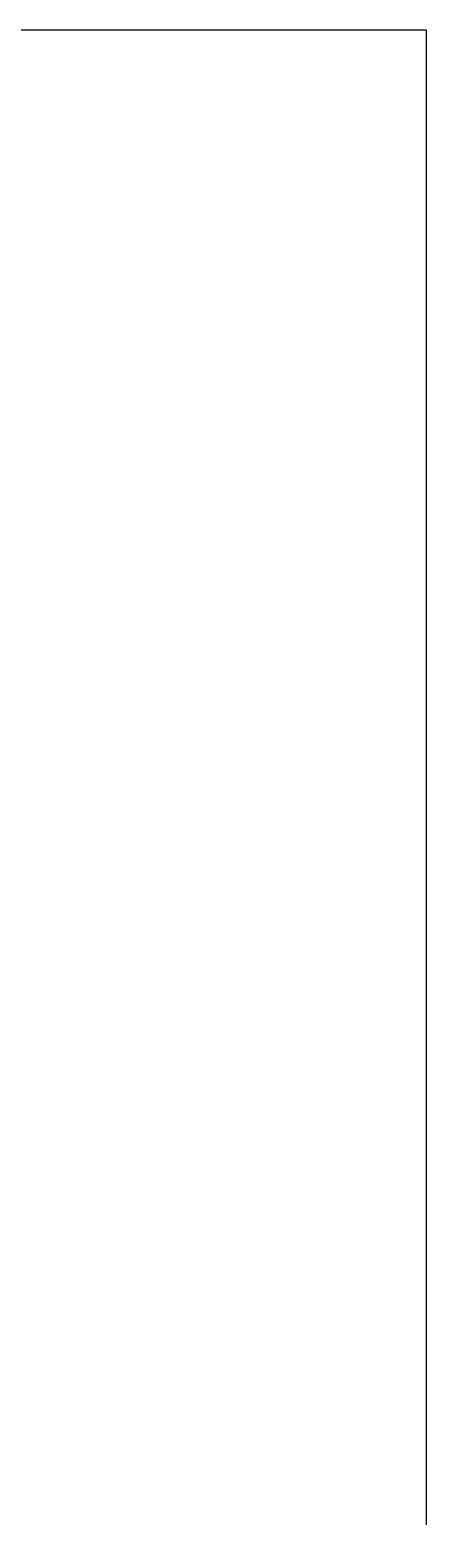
# Model space of a CAD drawing. Header units: millimetres. Extents: x 841 to 1682, y 0 to 594.
# Drawn here: x 1541.6 to 1573.2, y 409 to 527.4 of the extents above; entities that cross this region are included whole.
import ezdxf

# ---------------------------------------------------------------- set-up
doc = ezdxf.new("R2010")
doc.units = ezdxf.units.MM
doc.layers.add('A', color=4, linetype='Continuous')

msp = doc.modelspace()

# ---------------------------------------------------------------- linework, layer by layer
at = {"layer": 'A', "color": 6}
msp.add_lwpolyline([(888.9042096857471, 527.4181913100712), (1573.228024050079, 527.4181913100712), (1573.228024050079, 252.7802863999983), (888.9042096857471, 252.7802863999983)], close=True, dxfattribs=at)

doc.saveas('drawing.dxf')
